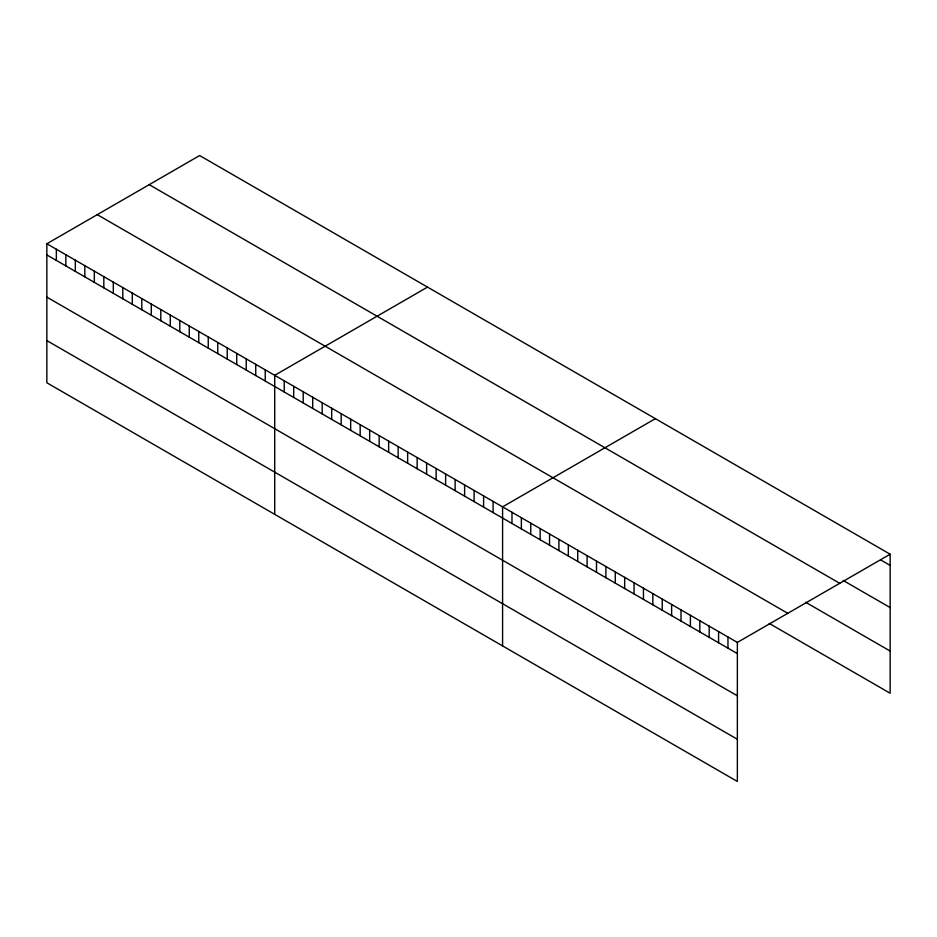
<?xml version="1.0" encoding="UTF-8"?>
<svg xmlns="http://www.w3.org/2000/svg" width="937" height="937" viewBox="0 0 937 937"><rect width="100%" height="100%" fill="white"/><g stroke="black" fill="none" stroke-linecap="round" stroke-linejoin="round"><path stroke-width="1.41" d="M46.85 243.761L737.36 642.419L737.36 781.458L46.85 382.788L46.85 243.761L199.64 155.542L890.15 554.212L890.15 693.239L769.242 623.433M427.506 287.109L274.717 375.315L274.717 514.354M655.373 418.663L502.583 506.87L502.583 645.909M737.36 642.419L890.15 554.212M880.757 559.963L890.15 565.386M843.195 580.471L890.15 607.574M149.217 184.659L839.728 583.318M805.633 602.257L890.15 651.051M97.272 214.643L787.783 613.313M46.85 254.934L737.36 653.604M46.85 297.123L737.36 695.793M46.85 340.599L737.36 739.258M727.967 636.996L727.967 648.181M718.585 631.573L718.585 642.759M709.192 626.15L709.192 637.336M699.798 620.739L699.798 631.913M690.405 615.316L690.405 626.49M681.012 609.893L681.012 621.067M671.63 604.47L671.63 615.644M662.236 599.048L662.236 610.221M652.843 593.625L652.843 604.798M643.45 588.202L643.45 599.375M634.056 582.779L634.056 593.964M624.674 577.356L624.674 588.541M615.281 571.933L615.281 583.119M605.888 566.51L605.888 577.696M596.494 561.099L596.494 572.273M587.112 555.676L587.112 566.85M577.719 550.253L577.719 561.427M568.326 544.83L568.326 556.004M558.932 539.407L558.932 550.581M549.539 533.985L549.539 545.158M540.157 528.562L540.157 539.735M530.764 523.139L530.764 534.324M521.37 517.716L521.37 528.901M511.977 512.293L511.977 523.478M493.096 501.389L493.096 512.574M483.597 495.907L483.597 507.093M474.099 490.426L474.099 501.611M464.611 484.944L464.611 496.13M455.113 479.463L455.113 490.648M445.625 473.981L445.625 485.167M436.127 468.5L436.127 479.685M426.628 463.019L426.628 474.204M417.141 457.537L417.141 468.723M407.642 452.056L407.642 463.241M398.143 446.574L398.143 457.76M388.656 441.093L388.656 452.278M379.157 435.611L379.157 446.797M369.67 430.13L369.67 441.315M360.171 424.648L360.171 435.834M350.672 419.167L350.672 430.352M341.185 413.685L341.185 424.871M331.686 408.204L331.686 419.389M322.187 402.723L322.187 413.908M312.7 397.241L312.7 408.427M303.201 391.76L303.201 402.945M293.703 386.278L293.703 397.452M284.216 380.797L284.216 391.971M265.23 369.834L265.23 381.008M255.731 364.352L255.731 375.526M246.232 358.871L246.232 370.045M236.745 353.39L236.745 364.563M227.246 347.908L227.246 359.082M217.747 342.427L217.747 353.6M208.26 336.945L208.26 348.119M198.761 331.464L198.761 342.637M189.262 325.982L189.262 337.156M179.775 320.501L179.775 331.675M170.276 315.019L170.276 326.193M160.789 309.538L160.789 320.712M151.29 304.057L151.29 315.23M141.792 298.575L141.792 309.749M132.304 293.094L132.304 304.267M122.806 287.612L122.806 298.786M113.307 282.131L113.307 293.304M103.82 276.649L103.82 287.823M94.321 271.168L94.321 282.342M84.834 265.686L84.834 276.86M75.335 260.205L75.335 271.379M65.836 254.723L65.836 265.897M56.349 249.242L56.349 260.416"/></g></svg>
